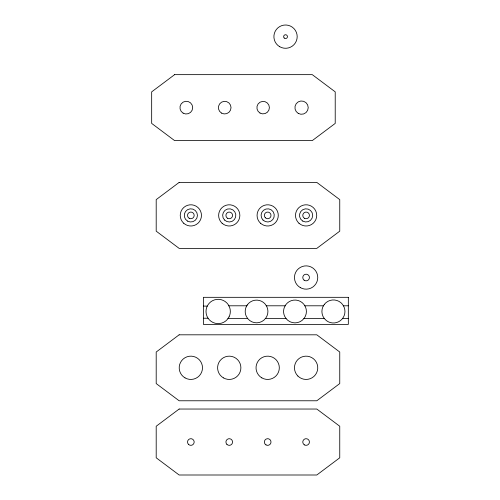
<?xml version="1.0" encoding="UTF-8"?>
<svg xmlns="http://www.w3.org/2000/svg" width="500" height="500" viewBox="0 0 500 500"><rect width="100%" height="100%" fill="white"/><g stroke="black" fill="none" stroke-linecap="round" stroke-linejoin="round"><path stroke-width="0.75" d="M228.812 305.794L246.819 305.794M266.3 305.794L285.2 305.794M304.788 305.794L323.5 305.794M343.35 305.794L348.331 305.794M203.388 306.1L207.256 306.1M203.388 318.231L208.056 318.231M227.925 318.569L247.744 318.569M265.325 318.569L286.062 318.569A11.413 11.413 0 0 0 302.119 320.387L304.188 318.238A11.413 11.413 0 0 0 305.45 306.894L303.906 304.344A11.413 11.413 0 0 0 285.8 304.7L284.363 307.312A11.413 11.413 0 0 0 284.538 316.044L286.075 318.594M303.869 318.569L324.363 318.569M342.537 318.525L348.331 318.525M247.231 304.994L245.875 307.625A11.356 11.356 0 0 0 246.287 316.312L247.894 318.806A11.356 11.356 0 0 0 263.9 320.138L265.894 317.944A11.356 11.356 0 0 0 266.837 306.625L265.231 304.131A11.356 11.356 0 0 0 247.231 304.994M324.306 304.413L322.794 307.013A11.531 11.531 0 0 0 324.25 318.45L326.369 320.588A11.531 11.531 0 0 0 344.094 307.1L342.6 304.488A11.531 11.531 0 0 0 324.306 304.413M229.075 316.844L227.312 319.481A12.163 12.163 0 0 1 209.387 319.881A12.163 12.163 0 0 1 210.55 301.988A12.163 12.163 0 0 1 228.275 304.706L229.681 307.556A12.163 12.163 0 0 1 229.075 316.844M174.613 74.65L151.669 91.862L151.669 123.406L174.613 140.612L312.275 140.612L335.219 123.406L335.219 91.862L312.275 74.65L174.613 74.65M179.144 182.413L156.2 199.619L156.2 231.169L179.144 248.375L316.806 248.375L339.75 231.169L339.75 199.619L316.806 182.413L179.144 182.413M179.144 334.812L156.2 352.025L156.2 383.569L179.144 400.775L316.806 400.775L339.75 383.569L339.75 352.025L316.806 334.812L179.144 334.812M179.144 409.038L156.2 426.244L156.2 457.794L179.144 475L316.806 475L339.75 457.794L339.75 426.244L316.806 409.038L179.144 409.038M348.331 297.319L203.388 297.319L203.388 324.394L348.331 324.394L348.331 297.319M304.119 280.181A3.325 3.325 0 0 0 309.413 277.906A3.325 3.325 0 0 0 304.794 274.456A3.325 3.325 0 0 0 304.119 280.181M300.287 287.6A11.644 11.644 0 0 0 317.75 277.512A11.644 11.644 0 0 0 300.287 267.431A11.644 11.644 0 0 0 300.287 287.6M304.444 444.9A3.325 3.325 0 0 0 309.431 442.019A3.325 3.325 0 0 0 304.444 439.137A3.325 3.325 0 0 0 304.444 444.9M266.012 444.9A3.325 3.325 0 0 0 271.006 442.019A3.325 3.325 0 0 0 266.012 439.137A3.325 3.325 0 0 0 266.012 444.9M226.894 444.369A3.325 3.325 0 0 0 232.463 442.881A3.325 3.325 0 0 0 228.388 438.806A3.325 3.325 0 0 0 226.894 444.369M188.494 444.369A3.325 3.325 0 0 0 194.062 442.881A3.325 3.325 0 0 0 189.988 438.806A3.325 3.325 0 0 0 188.494 444.369M261.856 377.881A11.644 11.644 0 0 0 279.319 367.794A11.644 11.644 0 0 0 261.856 357.713A11.644 11.644 0 0 0 261.856 377.881M185.025 377.881A11.644 11.644 0 0 0 202.494 367.794A11.644 11.644 0 0 0 185.025 357.713A11.644 11.644 0 0 0 185.025 377.881M223.425 377.881A11.644 11.644 0 0 0 240.888 367.794A11.644 11.644 0 0 0 223.425 357.713A11.644 11.644 0 0 0 223.425 377.881M297.875 376.031A11.644 11.644 0 0 0 317.356 370.812A11.644 11.644 0 0 0 303.094 356.55A11.644 11.644 0 0 0 297.875 376.031M298.244 113.394A6.656 6.656 0 0 0 308.225 107.631A6.656 6.656 0 0 0 298.244 101.869A6.656 6.656 0 0 0 298.244 113.394M260.019 113.05A6.256 6.256 0 0 0 269.4 107.631A6.256 6.256 0 0 0 260.019 102.219A6.256 6.256 0 0 0 260.019 113.05M183.131 113.144A6.362 6.362 0 0 0 192.681 107.631A6.362 6.362 0 0 0 183.131 102.119A6.362 6.362 0 0 0 183.131 113.144M221.55 113.106A6.319 6.319 0 0 0 231.031 107.631A6.319 6.319 0 0 0 221.55 102.163A6.319 6.319 0 0 0 221.55 113.106M279.719 46.725A11.644 11.644 0 0 0 297.188 36.644A11.644 11.644 0 0 0 279.719 26.562A11.644 11.644 0 0 0 279.719 46.725M284.188 37.994A1.913 1.913 0 0 0 287.387 37.138A1.913 1.913 0 0 0 285.044 34.8A1.913 1.913 0 0 0 284.188 37.994M222.125 223.263A10.613 10.613 0 0 0 239.619 217.625A10.613 10.613 0 0 0 225.994 205.294A10.613 10.613 0 0 0 222.125 223.263M224.581 220.056A6.594 6.594 0 0 0 235.619 217.1A6.594 6.594 0 0 0 227.537 209.025A6.594 6.594 0 0 0 224.581 220.056M298.988 223.263A10.613 10.613 0 0 0 316.481 217.625A10.613 10.613 0 0 0 302.85 205.294A10.613 10.613 0 0 0 298.988 223.263M302.806 221.106A6.594 6.594 0 0 0 312.7 215.394A6.594 6.594 0 0 0 302.806 209.681A6.594 6.594 0 0 0 302.806 221.106M260.556 223.263A10.613 10.613 0 0 0 278.05 217.625A10.613 10.613 0 0 0 264.425 205.294A10.613 10.613 0 0 0 260.556 223.263M263.012 220.056A6.594 6.594 0 0 0 274.05 217.1A6.594 6.594 0 0 0 265.969 209.025A6.594 6.594 0 0 0 263.012 220.056M183.731 223.263A10.613 10.613 0 0 0 201.225 217.625A10.613 10.613 0 0 0 187.594 205.294A10.613 10.613 0 0 0 183.731 223.263M187.55 221.106A6.594 6.594 0 0 0 197.444 215.394A6.594 6.594 0 0 0 187.55 209.681A6.594 6.594 0 0 0 187.55 221.106M304.444 218.275A3.325 3.325 0 0 0 309.431 215.394A3.325 3.325 0 0 0 304.444 212.512A3.325 3.325 0 0 0 304.444 218.275M265.325 217.75A3.325 3.325 0 0 0 270.887 216.256A3.325 3.325 0 0 0 266.812 212.181A3.325 3.325 0 0 0 265.325 217.75M227.581 218.275A3.325 3.325 0 0 0 232.575 215.394A3.325 3.325 0 0 0 227.581 212.512A3.325 3.325 0 0 0 227.581 218.275M189.188 218.275A3.325 3.325 0 0 0 194.175 215.394A3.325 3.325 0 0 0 189.188 212.512A3.325 3.325 0 0 0 189.188 218.275"/></g></svg>
